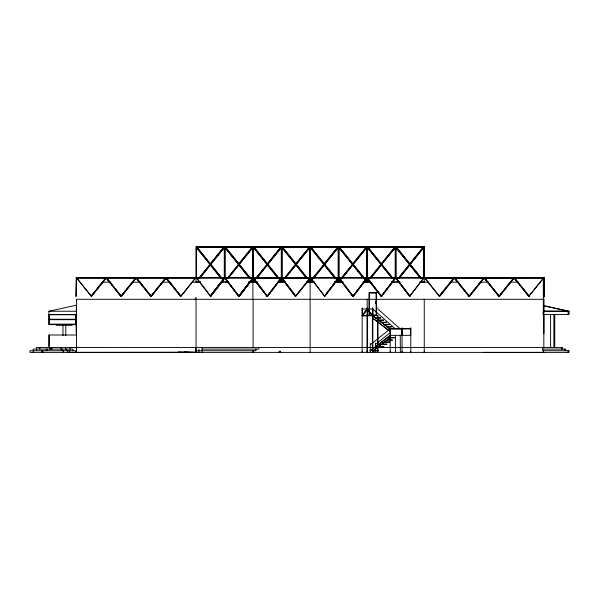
<?xml version="1.0" encoding="UTF-8"?>
<svg xmlns="http://www.w3.org/2000/svg" width="599" height="599" viewBox="0 0 599 599"><rect width="100%" height="100%" fill="white"/><g stroke="black" fill="none" stroke-linecap="round" stroke-linejoin="round"><path stroke-width="0.9" d="M49.036 347.442L49.036 335.006L76.462 335.006M76.185 277.779L196.352 277.779L195.94 278.288L195.94 277.779M367.277 351.8L367.277 307.916M370.489 350.737L390.084 335.59M373.11 351.8L373.11 350.707L378.321 350.707L373.222 351.036M387.366 339.73L392.577 340.06L387.029 340.06L375.618 348.843M381.668 344.447L386.872 344.118L378.815 344.447M373.11 351.036L389.702 337.866M400.252 335.343L400.364 351.8M543.914 277.996L544.244 296.43L543.944 277.779M543.914 277.809L543.622 314.527L543.622 311.24L569.05 311.24L569.05 314.527L543.136 314.527L543.315 311.24M372.66 317.964L372.81 317.612L372.81 318.121M375.73 344.17L390.069 332.804M375.513 351.036L375.468 351.8M252.935 352.384L252.89 351.8M395.235 328.761L372.81 309.017L372.81 315.778L389.724 328.761M362.395 309.189L362.358 308.807L362.38 315.928M390.406 328.978L390.406 328.544L390.331 337.866M395.43 335.567L395.43 337.537L387.366 337.537M194.615 299.785L196.045 297.433L196.045 352.384M362.208 315.508L367.15 308.874M362.358 315.598L367.337 308.942M362.545 315.598L367.389 309.084M224.176 277.996L210.339 296.093L196.494 277.996L224.34 277.996L210.264 296.093L216.359 288.134M210.593 296.43L224.573 278.355L210.519 296.43L221.031 282.691M252.703 277.996L238.859 296.093L225.022 277.996L252.868 277.996L238.814 296.093L249.888 281.62M239.113 296.43L252.935 278.355L267.124 296.43L253.152 278.355M253.1 278.355L239.061 296.43L250.127 281.972M267.191 296.093L281.216 277.996L253.377 277.996L267.214 296.093L281.051 277.996M295.464 296.43L281.657 278.355L295.464 296.43L300.705 289.579M309.728 277.996L295.719 296.093L281.889 277.996L252.958 277.779L310.731 277.996L324.576 296.093L338.413 277.996L281.889 277.996M310.664 277.996L324.411 296.093L338.248 277.996M352.938 296.093L366.94 277.996L339.094 277.996L352.938 296.093L366.775 277.996M367.172 278.355L353.185 296.43L367.007 278.355L381.204 296.43L367.224 278.355M381.293 296.093L395.303 277.996L367.457 277.996L381.293 296.093L395.138 277.996M409.821 296.093L423.822 277.996L395.976 277.996L409.821 296.093L423.665 277.996M217.467 286.681L220.791 282.339M210.429 296.093L216.524 288.134M217.632 286.681L220.956 282.339M210.683 296.43L221.75 281.972M238.971 296.093L250.053 281.62M239.226 296.43L250.292 281.972M91.145 296.108L105.843 277.996L76.62 277.996L91.145 296.108L105.679 277.996M121.073 296.108L135.763 277.996L106.547 277.996L121.073 296.108L135.599 277.996M150.993 296.108L165.691 277.996L136.467 277.996L150.993 296.108L165.526 277.996M180.658 296.43L166.148 278.34L180.658 296.43L195.446 277.996L196.307 277.779M181.085 296.108L195.611 277.996L166.395 277.996L180.92 296.108L166.559 277.996M198.598 278.505L210.077 264.391L198.763 278.505M224.041 247.058L196.697 246.945L210.301 263.904L223.906 246.945M210.301 263.904L224.071 246.945M199.534 278.303L210.301 264.878L220.664 277.599M210.691 264.391L224.438 247.462L210.691 264.391L222.004 278.505M199.699 278.303L210.466 264.878M227.103 278.505L238.589 264.391L227.268 278.505M252.553 247.058L225.209 246.945L238.814 263.904L252.411 246.945M238.814 263.904L252.576 246.945M228.039 278.303L238.814 264.878L249.746 278.303M250.517 278.505L239.196 264.391L252.943 247.462L252.943 278.58M228.773 277.599L238.979 264.878M239.196 264.391L252.943 247.462M253.347 281.328L253.347 247.462L253.347 281.328L267.094 264.391L255.78 278.505M267.319 263.904L281.148 246.945L253.714 246.945L267.319 263.904L280.924 246.945M255.346 279.808L253.714 281.837L257.57 281.837M256.971 277.779L267.319 264.878L277.689 277.599M278.445 277.779L267.708 264.391L281.455 247.462L281.455 281.328L280.152 279.905M256.716 278.303L267.483 264.878M267.708 264.391L281.455 247.462M282.024 281.328L282.998 279.905M284.705 277.779L295.607 264.391L284.285 278.505M295.831 263.904L309.661 246.945L282.226 246.945L295.831 263.904L309.428 246.945M283.851 279.808L282.226 281.837L285.176 281.837M285.483 277.779L295.831 264.878L306.194 277.599M306.95 277.779L296.22 264.391L309.96 247.462L309.96 281.328L308.657 279.905M285.229 278.303L295.996 264.878M296.22 264.391L309.96 247.462M310.267 281.328L324.014 264.391L310.267 247.462L310.267 281.328L324.014 264.391M338.068 246.945L310.634 246.945L324.239 263.904L337.836 246.945M324.239 263.904L338.001 246.945M312.334 279.718L310.634 281.837L314.49 281.837M313.472 278.303L324.239 264.878L334.751 277.779M335.942 278.505L324.628 264.391L338.368 247.462L338.368 281.328L337.072 279.913M310.799 281.837L312.431 279.808M314.056 277.779L324.403 264.878M324.628 264.391L338.368 247.462M338.779 281.328L352.519 264.391L338.779 247.462L338.779 281.328L352.519 264.391M366.573 246.945L339.146 246.945L352.744 263.904L366.408 246.945M352.744 263.904L366.513 246.945M340.846 279.718L339.146 281.837L343.002 281.837M341.977 278.303L352.744 264.878L363.256 277.779M364.454 278.505L353.133 264.391L366.88 247.462L366.715 281.328M339.311 281.837L340.936 279.808M342.568 277.779L352.908 264.878M353.133 264.391L366.88 247.462M369.553 278.505L381.031 264.391L369.718 278.505M381.256 263.904L395.026 246.945L367.651 246.945L381.256 263.904L394.921 246.945M371.051 277.599L381.421 264.878L392.188 278.303M392.959 278.505L381.645 264.391L395.392 247.462L395.392 278.58M370.654 278.303L381.421 264.878M381.645 264.391L395.392 247.462M398.058 278.505L409.544 264.391L398.223 278.505M423.598 246.945L396.164 246.945L409.768 263.904L423.433 246.945M409.768 263.904L423.53 246.945M398.994 278.303L409.768 264.878L420.7 278.303M421.471 278.505L410.15 264.391L423.733 247.462L424.249 247.462M399.159 278.303L409.933 264.878M410.15 264.391L423.897 247.462M439.209 296.108L453.9 277.996L424.684 277.996L439.209 296.108L453.735 277.996M439.636 296.43L454.147 278.34L439.471 296.43L424.848 277.996L424.085 277.779M469.137 296.108L483.827 277.996L454.604 277.996L469.137 296.108L483.663 277.996M499.057 296.108L513.747 277.996L484.531 277.996L499.057 296.108L513.583 277.996M528.984 296.108L543.675 277.996L514.451 277.996L528.984 296.108L543.51 277.996M195.94 278.288L196.352 277.779M390.428 328.971L390.428 328.552M410.54 328.604L410.764 328.948L410.704 328.552L402.176 328.544L402.221 335.343L410.659 335.343L410.704 328.552M372.638 318.062L390.189 331.284M387.366 340.06L390.031 337.537M370.264 350.707L390.219 335.343L390.219 327.668M373.11 350.767L375.962 348.573M372.391 315.546L367.299 309.211M372.503 315.493L367.299 308.964M76.897 314.527L48.923 314.527L48.923 311.24L76.35 305.205L76.35 333.733L76.021 314.527M424.848 277.996L544.109 277.779M423.92 247.058L396.051 247.058L396.051 246.616M196.375 278.58L196.33 247.462L210.077 264.391M224.842 278.58L224.842 247.462L238.589 264.391M281.859 281.328L281.859 247.462L295.607 264.391M367.284 278.58L367.284 247.462L381.031 264.391M395.797 278.58L395.797 247.462L409.544 264.391M76.021 277.779L544.244 277.779M367.284 281.328L367.449 247.462M196.697 281.837L200.553 281.837M221.181 281.837L224.131 281.837M225.209 281.837L228.159 281.837M248.787 281.837L252.643 281.837M278.198 281.837L281.148 281.837M306.71 281.837L309.661 281.837M334.212 281.837L338.068 281.837M362.889 281.837L366.573 281.837M367.651 281.837L370.601 281.837M391.229 281.837L395.085 281.837M396.164 281.837L400.02 281.837M419.802 281.837L423.598 281.837M102.519 282.166L110.942 282.166M132.446 282.166L140.87 282.166M162.374 282.166L170.797 282.166M192.309 282.166L200.777 282.166M221.301 282.166L228.781 282.166M248.42 282.166L256.836 282.166M278.318 282.166L284.892 282.166M307.28 282.166L313.928 282.166M334.392 282.166L342.883 282.166M363.226 282.166L370.938 282.166M391.484 282.166L399.93 282.166M420.446 282.166L428.921 282.166M450.433 282.166L458.849 282.166M480.361 282.166L488.777 282.166M510.288 282.166L518.704 282.166M376.367 293.106L369.441 293.106L369.441 315.044L376.09 315.044L376.09 293.106M543.705 305.752L543.675 311.143L568.114 311.24L568.114 314.527M377.512 307.916L377.947 307.916M362.275 309.017L372.428 309.017M48.923 311.24L76.35 311.24M49.036 314.752L49.036 319.245M75.998 314.752L49.335 314.752L49.335 319.245L75.998 319.245M543.914 315.299L543.914 333.403M375.468 317.792L380.694 317.792M375.468 318.121L380.694 318.121M49.036 319.469L76.35 319.469M49.036 319.686L49.036 324.186M75.998 319.686L49.335 319.686L49.335 324.186L75.998 324.186M378.321 319.986L383.54 319.986M378.321 320.315L383.54 320.315M381.174 322.18L386.392 322.18M381.174 322.509L386.392 322.509M384.026 324.373L389.245 324.373M49.036 324.403L76.35 324.403M49.14 324.621L49.036 314.527M49.335 324.621L75.998 324.621M55.969 324.733L72.299 324.733M384.026 324.703L389.245 324.703M56.358 325.062L72.067 325.062M386.872 326.567L392.098 326.567M386.872 326.897L392.098 326.897M390.406 328.761L401.869 328.761M390.331 328.918L401.869 328.978M402.176 328.978L410.54 328.918M390.331 335.343L401.869 335.343M390.331 335.672L390.219 337.537M387.366 337.866L395.43 337.866L395.43 351.8M384.521 341.924L389.724 341.924M381.668 342.254L389.724 342.254M378.815 346.312L384.026 346.641L378.471 346.641M202.095 349.09L258.798 349.09L258.798 347.442M370.047 350.707L370.474 350.707M196.045 350.737L255.945 350.737L255.945 349.09M370.047 351.036L370.452 351.036M361.953 351.8L362.358 351.8M367.067 351.8L367.487 351.8M370.07 351.8L370.452 351.8M390.031 351.8L390.406 351.8M401.854 351.8L402.273 351.8M410.555 351.8L410.981 351.8M196.045 352.219L71.895 352.384M184.604 351.92L195.828 352.384L195.828 347.442M69.769 347.442L77.256 347.749M178.247 351.92L189.464 352.384M569.05 311.24L543.817 305.752L568.114 311.24M309.983 277.779L310.806 278.423L309.983 277.779L310.806 278.093L295.891 296.093L282.054 277.996M370.452 344.23L370.474 344.665L390.031 328.978M372.87 315.636L390.189 329.061M390.383 331.861L372.66 318.106L372.623 315.598M377.864 309.017L400.042 328.761M310.147 277.779L310.806 278.423L310.312 277.779M514.616 277.996L529.149 296.108M484.696 277.996L499.222 296.108M454.768 277.996L469.302 296.108M396.328 246.945L409.933 263.904M410.315 264.391L421.636 278.505M395.797 247.462L409.379 264.391M409.768 264.878L419.966 277.599M367.719 246.945L381.421 263.904M381.81 264.391L393.124 278.505M367.284 247.462L380.867 264.391M381.256 264.878L392.023 278.303M339.206 246.945L352.908 263.904M353.298 264.391L366.88 281.328M364.888 279.808L366.513 281.837M338.779 247.462L352.354 264.391M352.744 264.878L363.518 278.303M364.649 279.718L366.348 281.837M310.799 246.945L324.403 263.904M324.793 264.391L338.368 281.328M336.376 279.808L338.001 281.837M310.267 247.462L323.849 264.391M324.239 264.878L335.006 278.303M336.136 279.718L337.836 281.837M282.391 246.945L295.996 263.904M296.385 264.391L307.699 278.505M281.859 247.462L295.442 264.391M295.831 264.878L306.179 277.779M308.343 280.482L309.428 281.837M254.036 247.058L267.483 263.904M267.873 264.391L279.194 278.505M253.512 247.462L267.094 264.391M253.347 247.462L266.929 264.391M267.319 264.878L277.666 277.779M279.291 279.808L280.924 281.837M225.374 246.945L238.979 263.904M239.36 264.391L250.682 278.505M224.842 247.462L238.424 264.391M238.814 264.878L249.581 278.303M196.861 246.945L210.466 263.904M210.855 264.391L222.169 278.505M196.33 247.462L209.912 264.391M210.301 264.878L221.068 278.303M136.632 277.996L151.158 296.108M106.712 277.996L121.238 296.108M76.784 277.996L91.31 296.108M367.06 351.381L367.389 351.8M396.141 277.996L409.986 296.093M367.621 277.996L381.458 296.093M339.259 277.996L353.096 296.093M253.542 277.996L267.379 296.093M225.187 277.996L239.023 296.093M196.659 277.996L210.504 296.093M568.114 350.737L568.114 352.384M565.741 350.737L565.741 349.09L542.784 349.09L542.784 350.737L569.05 350.737L569.05 352.384L29.95 352.384L29.95 350.737L75.736 350.737L75.736 352.219M564.835 349.09L564.835 350.737M562.439 349.09L562.439 347.442L36.532 347.442L36.532 350.737M561.562 347.442L561.562 349.09M554.756 314.527L554.756 347.442M553.88 314.527L553.88 347.442M550.593 314.527L550.593 347.442M543.944 352.384L484.097 352.384M543.832 347.442L543.832 299.305L76.462 299.305L76.462 352.219M543.315 277.779L543.315 314.527M543.315 350.737L543.315 352.384M542.806 347.442L542.806 349.09M424.459 351.284L424.459 352.384M424.249 282.166L424.249 246.616L196.045 246.616L196.045 282.166M424.249 299.305L424.249 352.384L424.257 351.284M424.182 246.616L424.182 278.423M423.92 246.616L423.92 278.655M423.8 247.462L423.8 278.58M423.733 247.462L423.733 278.58M423.59 246.616L423.59 247.058M410.772 327.668L410.772 351.8M402.064 327.668L402.064 335.343M402.064 335.672L402.064 351.8M401.869 328.544L401.869 335.672M396.381 246.616L396.381 247.058M395.961 247.462L395.961 278.58M395.392 246.616L395.392 247.058L367.524 247.058L367.524 246.616M395.228 247.462L395.228 278.58M395.063 246.616L395.063 247.058M390.219 337.866L390.219 351.8M386.939 329.091L386.872 328.716M377.842 315.598L377.842 351.8M377.729 315.598L377.729 351.8M375.715 301.222L375.715 303.656M375.468 343.025L375.468 350.707M372.84 307.916L372.84 351.8M372.728 315.598L362.275 315.928L362.275 307.916L362.32 315.598L376.569 315.598L376.569 292.559L368.962 292.559L368.962 315.598M372.398 307.916L372.398 351.8M370.264 343.354L370.264 351.036M368.063 352.384L366.453 352.384M367.853 246.616L367.853 247.058M367.194 277.779L367.194 282.166M367.194 299.305L367.142 352.384M366.865 246.616L366.865 247.058L339.004 247.058L339.004 246.616M366.715 247.462L366.715 280.407M366.536 246.616L366.536 247.058M362.163 315.598L362.163 351.8M339.334 246.616L339.334 247.058M338.944 247.462L338.944 281.328M338.345 246.616L338.345 247.058L310.477 247.058L310.477 246.616M338.21 247.462L338.21 281.328M338.016 246.616L338.016 247.058M310.806 246.616L310.806 247.058M310.432 247.462L310.432 281.328M310.087 246.616L310.147 352.384M309.818 246.616L309.818 247.058L281.949 247.058L281.949 246.616M309.795 247.462L309.795 281.328M309.488 246.616L309.488 247.058M282.279 246.616L282.279 247.058M282.024 247.462L282.024 278.58M281.29 246.616L281.29 247.058L253.429 247.058L253.429 246.616M281.29 247.462L281.29 281.328M280.961 246.616L280.961 247.058M280.497 352.384L280.497 351.284L279.164 351.284L279.164 352.384M253.759 246.616L253.759 247.058M253.1 277.779L253.1 282.166M253.1 299.305L253.1 347.442M253.1 350.737L253.092 352.384M252.89 282.062L252.89 299.672M252.771 246.616L252.771 247.058L224.902 247.058L224.902 246.616M252.778 247.462L252.778 281.328M252.441 246.616L252.441 247.058M225.231 246.616L225.231 247.058M225.007 247.462L225.007 278.58M224.243 246.616L224.243 247.058L196.375 247.058L196.375 246.616M224.273 247.462L224.273 278.58M223.914 246.616L223.914 247.058M202.095 347.442L202.095 352.384M198.898 349.09L198.898 352.384M196.704 246.616L196.704 247.058M196.494 247.462L196.494 278.58M76.133 314.527L76.133 324.403M75.833 314.752L75.938 319.245M75.833 319.686L75.938 324.186M72.883 350.737L72.883 349.09L33.245 349.09L33.245 352.384M70.031 347.442L70.031 349.09M69.769 350.737L69.769 352.384M67.844 350.737L67.844 352.384M66.639 349.09L66.639 350.737M65.763 324.403L65.763 335.462M65.433 347.442L65.433 349.09M63.344 350.737L63.344 352.384M62.962 324.403L62.962 335.575M62.139 349.09L62.139 350.737M60.933 347.442L60.933 349.09M51.956 347.442L51.956 349.09M50.9 347.442L50.9 349.09M50.75 347.442L50.75 349.09M49.687 347.442L49.687 349.09M49.5 314.752L49.44 319.245M49.5 319.686L49.44 324.186M49.036 335.006L49.036 346.304M47.463 349.09L47.463 350.737M46.258 349.09L46.258 350.737M42.963 350.737L42.963 352.384M41.758 350.737L41.758 352.384M39.826 347.442L39.826 349.09M362.103 308.964L362.118 308.919M281.283 278.355L267.468 296.43L281.283 278.355M338.48 278.355L324.665 296.43L338.48 278.355M395.37 278.355L381.548 296.43L395.37 278.355M105.918 278.34L91.407 296.43L105.918 278.34M135.846 278.34L121.327 296.43L135.846 278.34M165.766 278.34L151.255 296.43L165.766 278.34M483.902 278.34L469.391 296.43L483.902 278.34M513.83 278.34L499.319 296.43L513.83 278.34M76.35 277.996L76.021 296.43L76.35 277.996M106.465 278.34L120.976 296.43L106.465 278.34M136.392 278.34L150.903 296.43L136.392 278.34M224.954 278.355L238.769 296.43L224.954 278.355M339.027 278.355L352.848 296.43L339.027 278.355M395.909 278.355L409.731 296.43L395.909 278.355M454.529 278.34L469.039 296.43L454.529 278.34M484.449 278.34L498.96 296.43L484.449 278.34M514.376 278.34L528.887 296.43L514.376 278.34"/></g></svg>
